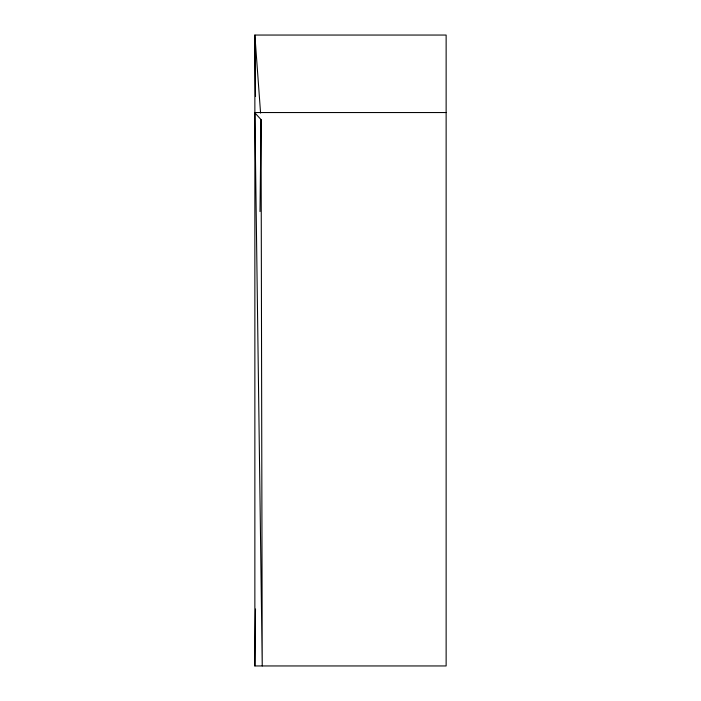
<?xml version="1.0" encoding="UTF-8"?>
<svg xmlns="http://www.w3.org/2000/svg" width="701" height="701" viewBox="0 0 701 701"><rect width="100%" height="100%" fill="white"/><g stroke="black" fill="none" stroke-linecap="round" stroke-linejoin="round"><path stroke-width="1.05" d="M254.866 665.95L254.866 35.05L446.134 35.05L446.134 665.95L254.866 665.95L255.514 609.02M260.01 211.579L261.052 119.608L254.866 112.835L262.235 665.95L261.052 119.608M254.866 112.546L446.134 112.546M260.579 113.098L254.866 35.05L255.514 96.291"/></g></svg>
